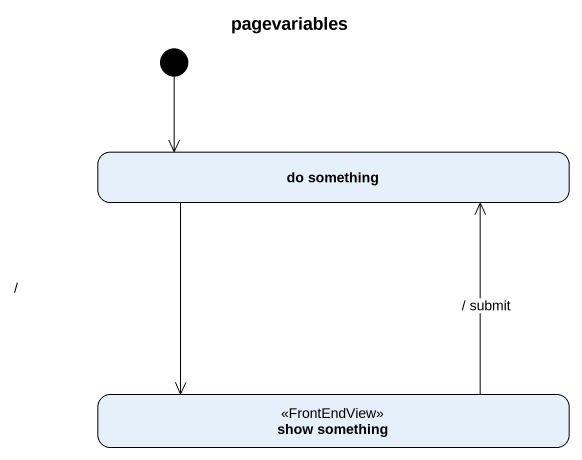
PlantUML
@startuml
title pagevariables
hide empty description
state "do something" as do_something
state "show something" as show_something <<FrontEndView>>
[*] --> do_something
do_something --> show_something : /
show_something -up-> do_something : / submit
@enduml
